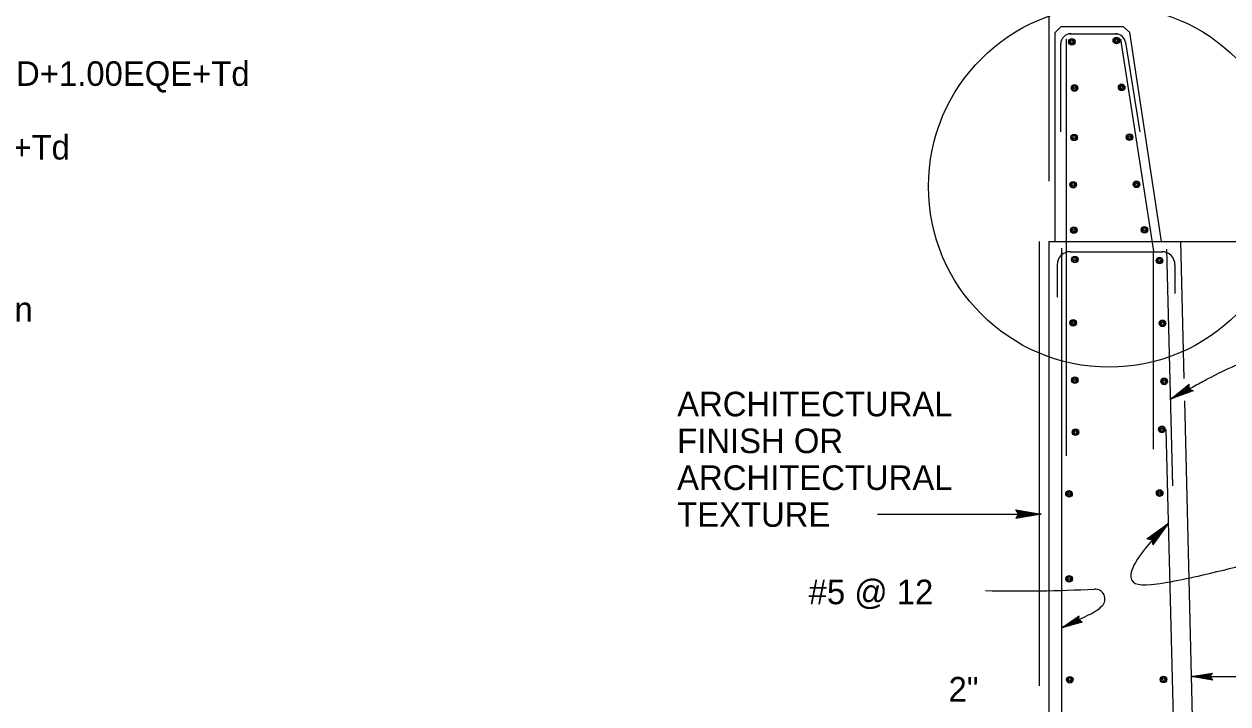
# Model space of a CAD drawing. Extents: x 0 to 2.83, y 0 to 1.83.
# Drawn here: x 1.958 to 2.53, y 0.896 to 1.219 of the extents above; entities that cross this region are included whole.
import ezdxf

# ---------------------------------------------------------------- set-up
doc = ezdxf.new("R2010")
doc.units = 0
for name, color, linetype in [('212 Leaders and Dim Lines', 7, 'Continuous'), ('213 Rebar', 7, 'Continuous'), ('214 Text and Titles', 7, 'Continuous'), ('215 Design Notes', 7, 'Continuous'), ('240 Concrete', 7, 'Continuous'), ('257 Ground Line', 7, 'Continuous')]:
    doc.layers.add(name, color=color, linetype=linetype)

msp = doc.modelspace()

# ---------------------------------------------------------------- linework, layer by layer
at = {"layer": '212 Leaders and Dim Lines'}
for p, q in [((2.444528766662258, 1.309872277256208), (2.444528766662258, 1.144156955475614)), ((2.502662262914628, 1.0406941570618136), (2.511299287101394, 1.0476489818262276)), ((2.502662262914628, 1.0406941570618136), (2.5112780084150548, 1.0471131368831448)), ((2.511256729702224, 1.0465772919400615), (2.511299287101394, 1.0476489818262276)), ((2.511256729702224, 1.0465772919400615), (2.502662262914628, 1.0406941570618136)), ((2.5112358765795446, 1.0460406904187565), (2.502662262914628, 1.0406941570618136)), ((2.5112145978667133, 1.0455048454756735), (2.502662262914628, 1.0406941570618136)), ((2.502662262914628, 1.0406941570618136), (2.5116835804113977, 1.0452447724601395)), ((2.502662262914628, 1.0406941570618136), (2.5121525629560817, 1.0449846994710974)), ((2.5126211199371062, 1.0447253830602774), (2.502662262914628, 1.0406941570618136)), ((2.5130901024552985, 1.044465310071235), (2.502662262914628, 1.0406941570618136)), ((2.5112145978667133, 1.0455048454756735), (2.511256729702224, 1.0465772919400615)), ((2.5121525629560817, 1.0449846994710974), (2.5112145978667133, 1.0455048454756735)), ((2.5121525629560817, 1.0449846994710974), (2.5130901024552985, 1.044465310071235)), ((2.3632007402196082, 0.985949109140336), (2.440934517769402, 0.985949109140336)), ((2.4294961496873544, 0.9869560535847804), (2.4288772260497518, 0.9879612619181137)), ((2.4288772260497518, 0.9879612619181137), (2.440934517769402, 0.985949109140336)), ((2.440934517769402, 0.985949109140336), (2.4288772260497518, 0.9839352202249554)), ((2.4294961496873544, 0.9849421646693998), (2.4288772260497518, 0.9839352202249554)), ((2.4291862538540214, 0.9874577896958916), (2.440934517769402, 0.985949109140336)), ((2.440934517769402, 0.985949109140336), (2.4291862538540214, 0.9844386924471775)), ((2.440934517769402, 0.985949109140336), (2.4294961496873544, 0.9869560535847804)), ((2.4294961496873544, 0.9869560535847804), (2.4301168094095766, 0.985949109140336)), ((2.4294961496873544, 0.9849421646693998), (2.440934517769402, 0.985949109140336)), ((2.4301168094095766, 0.985949109140336), (2.4294961496873544, 0.9849421646693998)), ((2.440934517769402, 0.985949109140336), (2.429806045520688, 0.9864525813625582)), ((2.429806045520688, 0.985445636891622), (2.440934517769402, 0.985949109140336)), ((2.4301168094095766, 0.985949109140336), (2.440934517769402, 0.985949109140336)), ((2.49116030806104, 0.9742536212648735), (2.5011082247541987, 0.9813586560135875)), ((2.491736696949929, 0.9741173365426513), (2.5011082247541987, 0.9813586560135875)), ((2.5011082247541987, 0.9813586560135875), (2.4923104816721513, 0.9739801837648735)), ((2.5011082247541987, 0.9813586560135875), (2.4928851344499288, 0.9738438990426513)), ((2.493460655283262, 0.9737076143204291), (2.5011082247541987, 0.9813586560135875)), ((2.4935986761165956, 0.9731320934870957), (2.5011082247541987, 0.9813586560135875)), ((2.4937340927832623, 0.9725565726537624), (2.5011082247541987, 0.9813586560135875)), ((2.5011082247541987, 0.9813586560135875), (2.4938721136165958, 0.9719819198759846)), ((2.5011082247541987, 0.9813586560135875), (2.4940092663943734, 0.9714063990426514)), ((2.4923104816721513, 0.9739801837648735), (2.49116030806104, 0.9742536212648735)), ((2.4923104816721513, 0.9739801837648735), (2.493460655283262, 0.9737076143204291)), ((2.493460655283262, 0.9737076143204291), (2.4937340927832623, 0.9725565726537624)), ((2.4937340927832623, 0.9725565726537624), (2.4940092663943734, 0.9714063990426514)), ((2.45076587312184, 0.9319842007636832), (2.4589781265471187, 0.9376554255763758)), ((2.45076587312184, 0.9319842007636832), (2.4589235902356026, 0.9371758761302446)), ((2.4588690539240865, 0.9366963266576214), (2.45076587312184, 0.9319842007636832)), ((2.4588148495543445, 0.9362160699609279), (2.45076587312184, 0.9319842007636832)), ((2.4587603132693205, 0.9357365205147964), (2.45076587312184, 0.9319842007636832)), ((2.45076587312184, 0.9319842007636832), (2.4591640569632216, 0.9354720721728841)), ((2.45076587312184, 0.9319842007636832), (2.4595678006571227, 0.9352076238574633)), ((2.4599712124092497, 0.9349438827396213), (2.45076587312184, 0.9319842007636832)), ((2.4603749561031507, 0.9346794344242004), (2.45076587312184, 0.9319842007636832)), ((2.4587603132693205, 0.9357365205147964), (2.4588690539240865, 0.9366963266576214)), ((2.4595678006571227, 0.9352076238574633), (2.4587603132693205, 0.9357365205147964)), ((2.4588690539240865, 0.9366963266576214), (2.4589781265471187, 0.9376554255763758)), ((2.4595678006571227, 0.9352076238574633), (2.4603749561031507, 0.9346794344242004)), ((2.512428753003106, 0.9087656653204612), (2.522272503003106, 0.9104101965572153)), ((2.512428753003106, 0.9087656653204612), (2.5220193779819122, 0.9099992590784088)), ((2.5217662529872107, 0.9095883215731104), (2.522272503003106, 0.9104101965572153)), ((2.5217662529872107, 0.9095883215731104), (2.512428753003106, 0.9087656653204612)), ((2.521513127992509, 0.9091766028257596), (2.512428753003106, 0.9087656653204612)), ((2.5212600029978076, 0.9087656653204612), (2.512428753003106, 0.9087656653204612)), ((2.522272503003106, 0.9071226965678121), (2.512428753003106, 0.9087656653204612)), ((2.512428753003106, 0.9087656653204612), (2.5217662529872107, 0.9079437903098645)), ((2.5220193779819122, 0.9075336340731104), (2.512428753003106, 0.9087656653204612)), ((2.512428753003106, 0.9087656653204612), (2.521513127992509, 0.908354727815163)), ((2.512428753003106, 0.9087656653204612), (2.5484822067287802, 0.9087656653204612)), ((2.5212600029978076, 0.9087656653204612), (2.5217662529872107, 0.9095883215731104)), ((2.5217662529872107, 0.9079437903098645), (2.5212600029978076, 0.9087656653204612)), ((2.5217662529872107, 0.9079437903098645), (2.522272503003106, 0.9071226965678121))]:
    msp.add_line(p, q, dxfattribs=at)
for centre, radius, start, end in [((2.4304619992787653, 1.6810664652880682), 0.731608559007525, 268.7466797291821, 272.80777777777774), ((2.4665296794115603, 0.9456552247579978), 0.004686606159320048, 315.4654305555556, 92.8077777777778), ((2.1003749712766058, 1.678503493132967), 0.8246604379912574, 295.1437722222222, 296.23558333333335), ((2.4568557226792818, 0.9551732757087956), 0.01825785270327487, 296.23558333333335, 315.46543055555554)]:
    msp.add_arc(centre, radius, start, end, dxfattribs=at)
for points, degree in [([(2.502662262914628, 1.0406941570618136), (2.531639565541466, 1.0569938897811313), (2.5393700605580474, 1.0572857537584393), (2.5600922501424193, 1.05728578279341)], 2), ([(2.501107920761233, 0.9813585071033949), (2.4862743934552207, 0.9665190742008812), (2.479917683023104, 0.9527413349686167), (2.4922626593797363, 0.9512589591429215), (2.527183907717114, 0.9590655782367421), (2.5452139151210313, 0.9641471654715702), (2.5493618485622815, 0.9653162213242573), (2.554321293569411, 0.9659709755729001), (2.5600922501424193, 0.9661114282174986)], 3)]:
    msp.add_open_spline(points, degree=degree, dxfattribs=at)
at = {"layer": '213 Rebar'}
for p, q in [((2.454390246777118, 1.2141793472663045), (2.477444880048482, 1.2141793472663045)), ((2.4502459871603968, 1.1676285137083209), (2.4502459871603968, 1.2092949722557076)), ((2.452908117245331, 1.0136700291335201), (2.452908117245331, 1.2116659325004748)), ((2.455476967903429, 1.2119014904371097), (2.455476967903429, 1.2115004790505266)), ((2.4766566623707624, 1.2125713790848176), (2.4766566623707624, 1.2121703676982345)), ((2.4786457654614398, 1.2115437040685837), (2.4942881436862288, 1.1108984610776678)), ((2.4810073736639673, 1.2100614701592556), (2.487749855778849, 1.1676285137083209)), ((2.4791719228441216, 1.1902911250955823), (2.4791719228441216, 1.1898901137089992)), ((2.456788343089719, 1.1899618347759686), (2.456788343089719, 1.1895608233893855)), ((2.4566236979299125, 1.1664175755990105), (2.4566236979299125, 1.1660165642124276)), ((2.4829587617316116, 1.1665822207588172), (2.4829587617316116, 1.1661812093722341)), ((2.456129762424, 1.1440258325936832), (2.456129762424, 1.1436248212071)), ((2.4862516651131896, 1.1441904777799818), (2.4862516651131896, 1.1437894663933987)), ((2.456459052770106, 1.1224573154668653), (2.456459052770106, 1.1220563040802825)), ((2.4900385040006796, 1.122621960626672), (2.4900385040006796, 1.122220949240089)), ((2.450606023633194, 1.1122488599270353), (2.450606023633194, 0.6437223514490358)), ((2.454734075325191, 1.1106196244771585), (2.498544469839447, 1.1106196244771585)), ((2.494291985574494, 1.016746443375025), (2.494291985574494, 1.1108170604243175)), ((2.503518573956945, 0.9993530037048199), (2.500692697339252, 1.1119113059527201)), ((2.4484840753251915, 1.10436966344654), (2.4484840753251915, 1.0890326271742319)), ((2.4569529882760177, 1.108454312837611), (2.4569529882760177, 1.1080533014510279)), ((2.4971462773617508, 1.1079603773316988), (2.4971462773617508, 1.107559365945116)), ((2.5045008382258316, 1.1043696761890776), (2.5045008382258316, 1.0907738348764253)), ((2.456183293585094, 1.0784229284978875), (2.456183293585094, 1.0780219171113044)), ((2.498593680512109, 1.0781578635602216), (2.498593680512109, 1.0777568521736385)), ((2.4569784883451082, 1.0511212419051772), (2.4569784883451082, 1.0507202305185943)), ((2.4993888752456312, 1.0505911120828288), (2.4993888752456312, 1.0501901006962457)), ((2.457243553256282, 1.0264702045036842), (2.457243553256282, 1.026069193117101)), ((2.498328615574443, 1.0277955291125387), (2.498328615574443, 1.0273945177259556)), ((2.504331382188592, 0.8673682113271143), (2.500343735191105, 1.0262013229244022)), ((2.4541674056013756, 0.99709710263841), (2.4541674056013756, 0.9966960912518269)), ((2.4972247497482223, 0.9975355071466295), (2.4972247497482223, 0.9971344957600465)), ((2.4542464759863836, 0.9567351864426608), (2.4542464759863836, 0.9563341750560778)), ((2.4545611467743207, 0.908846009508847), (2.4545611467743207, 0.908444998122264)), ((2.4990861398705673, 0.9089777970425869), (2.4990861398705673, 0.9085767856560039))]:
    msp.add_line(p, q, dxfattribs=at)
for centre, radius in [((2.4554771892618517, 1.2103346569945417), 0.00156699990234375), ((2.4554771798739647, 1.2103346475636605), 0.001166128223511082), ((2.4554771798739647, 1.2103346475636605), 0.0005821312091767319), ((2.4766568837355796, 1.2110045456244247), 0.00156699990234375), ((2.476656874347693, 1.2110045361935435), 0.001166128223511082), ((2.476656874347693, 1.2110045361935435), 0.0005821312091767319), ((2.4791721442072734, 1.1887242916542105), 0.00156699990234375), ((2.4567885644550103, 1.1883950013161053), 0.00156699990234375), ((2.4567885550671233, 1.1883949918852241), 0.001166128223511082), ((2.4567885550671233, 1.1883949918852241), 0.0005821312091767319), ((2.4791721348193865, 1.1887242822233293), 0.001166128223511082), ((2.4791721348193865, 1.1887242822233293), 0.0005821312091767319), ((2.4566239192859576, 1.164850742141588), 0.00156699990234375), ((2.456623909898071, 1.1648507327107067), 0.001166128223511082), ((2.456623909898071, 1.1648507327107067), 0.0005821312091767319), ((2.482958983095483, 1.1650153873106406), 0.00156699990234375), ((2.482958973707596, 1.1650153778797594), 0.001166128223511082), ((2.482958973707596, 1.1650153778797594), 0.0005821312091767319), ((2.4561299837788, 1.1424589991504384), 0.00156699990234375), ((2.456129974390913, 1.1424589897195572), 0.001166128223511082), ((2.456129974390913, 1.1424589897195572), 0.0005821312091767319), ((2.4862518864765337, 1.142623644319491), 0.00156699990234375), ((2.486251877088647, 1.1426236348886099), 0.001166128223511082), ((2.486251877088647, 1.1426236348886099), 0.0005821312091767319), ((2.456459274116905, 1.120890482004552), 0.00156699990234375), ((2.456459264729018, 1.1208904725736708), 0.001166128223511082), ((2.456459264729018, 1.1208904725736708), 0.0005821312091767319), ((2.4900387253647427, 1.1210551271736044), 0.00156699990234375), ((2.490038715976856, 1.1210551177427233), 0.001166128223511082), ((2.490038715976856, 1.1210551177427233), 0.0005821312091767319), ((2.4569532096240634, 1.1068874793961974), 0.00156699990234375), ((2.4569532002361765, 1.1068874699653162), 0.001166128223511082), ((2.4569532002361765, 1.1068874699653162), 0.0005821312091767319), ((2.497146498724483, 1.1063935438890395), 0.00156699990234375), ((2.497146489336596, 1.1063935344581584), 0.001166128223511082), ((2.497146489336596, 1.1063935344581584), 0.0005821312091767319), ((2.4561835149368116, 1.0768560950359862), 0.00156699990234375), ((2.4561835055489247, 1.076856085605105), 0.001166128223511082), ((2.4561835055489247, 1.076856085605105), 0.0005821312091767319), ((2.498593901858624, 1.0765910301177248), 0.00156699990234375), ((2.498593892470737, 1.0765910206868436), 0.001166128223511082), ((2.498593892470737, 1.0765910206868436), 0.0005821312091767319), ((2.4569787096915956, 1.0495544084550696), 0.00156699990234375), ((2.4569787003037087, 1.0495543990241885), 0.001166128223511082), ((2.4569787003037087, 1.0495543990241885), 0.0005821312091767319), ((2.499389096613408, 1.049024278618547), 0.00156699990234375), ((2.499389087225521, 1.049024269187666), 0.001166128223511082), ((2.499389087225521, 1.049024269187666), 0.0005821312091767319), ((2.4572437746098568, 1.0249033710567665), 0.00156699990234375), ((2.45724376522197, 1.0249033616258854), 0.001166128223511082), ((2.45724376522197, 1.0249033616258854), 0.0005821312091767319), ((2.4983288369403622, 1.026228695648073), 0.00156699990234375), ((2.4983288275524753, 1.0262286862171919), 0.001166128223511082), ((2.4983288275524753, 1.0262286862171919), 0.0005821312091767319), ((2.454167626950273, 0.9955302691912989), 0.00156699990234375), ((2.4541676175623865, 0.9955302597604178), 0.001166128223511082), ((2.4541676175623865, 0.9955302597604178), 0.0005821312091767319), ((2.4972249711166192, 0.9959686736967537), 0.00156699990234375), ((2.4972249617287328, 0.9959686642658725), 0.001166128223511082), ((2.4972249617287328, 0.9959686642658725), 0.0005821312091767319), ((2.4542466973392547, 0.9551683529824304), 0.00156699990234375), ((2.454246687951368, 0.9551683435515492), 0.001166128223511082), ((2.454246687951368, 0.9551683435515492), 0.0005821312091767319), ((2.4545613681299985, 0.9072791760542813), 0.00156699990234375), ((2.4545613587421116, 0.9072791666234001), 0.001166128223511082), ((2.4545613587421116, 0.9072791666234001), 0.0005821312091767319), ((2.4990863612344523, 0.9074109635948964), 0.00156699990234375), ((2.4990863518465654, 0.9074109541640151), 0.001166128223511082), ((2.4990863518465654, 0.9074109541640151), 0.0005821312091767319)]:
    msp.add_circle(centre, radius, dxfattribs=at)
for centre, radius, start, end in [((2.455130362164869, 1.209294972261322), 0.004884375, 90, 180), ((2.4761835162836823, 1.209294972261322), 0.004884375, 9.028663194592795, 90), ((2.4547340753199918, 1.1043696245217014), 0.0062499999999999995, 90, 180), ((2.4982508382346174, 1.1043696245217014), 0.0062499999999999995, 0, 90)]:
    msp.add_arc(centre, radius, start, end, dxfattribs=at)
at = {"layer": '214 Text and Titles'}
msp.add_circle((2.4731909679107718, 1.1416202860137745), 0.08584242602632983, dxfattribs=at)
at = {"layer": '240 Concrete'}
for p, q in [((2.447565225022083, 1.2147118470151625), (2.45048189168875, 1.217628513708321)), ((2.447565225022083, 1.115545180004103), (2.447565225022083, 1.2147118470151625)), ((2.45048189168875, 1.217628513708321), (2.4798456070989863, 1.217628513708321)), ((2.4798456070989863, 1.217628513708321), (2.4830001209878754, 1.2147118470151625)), ((2.4798456070989863, 1.217628513708321), (2.4830001209878754, 1.2147118470151625)), ((2.49803439918168, 1.115557434828147), (2.482999566515303, 1.2147116802230309)), ((2.4399711061243017, 1.1155450291335203), (2.4399711061243017, 0.9043549200923693)), ((2.444528766662258, 1.1155450291335203), (2.444528766662258, 0.5335252125275091)), ((2.444528766662258, 1.1155450291335203), (2.5072773797125665, 1.1155450291335203)), ((2.5088743472164996, 1.050342220869023), (2.507237127732466, 1.115554779214479)), ((2.5218495060240143, 0.5335249509213622), (2.5091400113448317, 1.0397604766969986))]:
    msp.add_line(p, q, dxfattribs=at)
at = {"layer": '257 Ground Line'}
msp.add_line((2.5072373725163444, 1.1155450291335203), (2.6743659296232614, 1.1155450291335203), dxfattribs=at)

# ---------------------------------------------------------------- texts
at = {"layer": '212 Leaders and Dim Lines'}
msp.add_text('2"', height=0.011666890624999999, dxfattribs=at).set_placement((2.3969280172739, 0.8969092421120249))
at = {"layer": '214 Text and Titles'}
for s, height, p in [('ARCHITECTURAL', 0.011666666666666665, (2.2679183933600577, 1.0324257351675805)), ('FINISH OR', 0.011666666666666665, (2.2679183933600577, 1.0149257351675804)), ('ARCHITECTURAL', 0.011666666666666665, (2.2679183933600577, 0.9974257351675805)), ('TEXTURE', 0.011666666666666665, (2.2679183933600577, 0.9799257351675805)), ('#5 @ 12', 0.011666812499999998, (2.330437883695687, 0.9431444851675806))]:
    msp.add_text(s, height=height, dxfattribs=at).set_placement(p)
at = {"layer": '215 Design Notes'}
for s, p in [('Q=1.00DC+1.00EV+1.00EH+1.00EQD+1.00EQE+Td', (1.6961511075516778, 1.189432679612025)), ('Q=1.00DC+1.00EV+1.00EH+1.00CT+Td', (1.6961511075516778, 1.154432679612025)), ('1.25 or 0.90, Which ever Controls Design', (1.6763924269961223, 1.0774309435009137))]:
    msp.add_text(s, height=0.011666666666666665, dxfattribs=at).set_placement(p)

doc.saveas('drawing.dxf')
